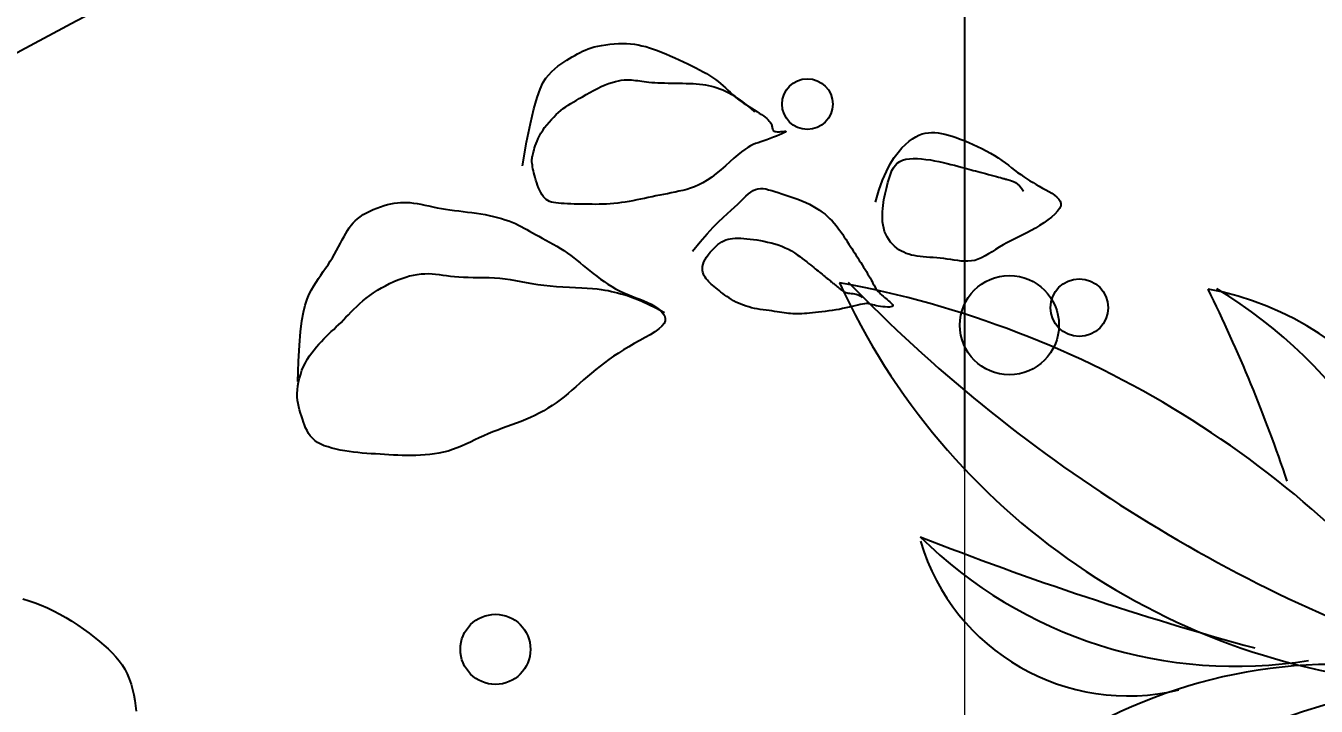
# Model space of a CAD drawing. Header units: inches. Extents: x 452443 to 881249, y 975131 to 1198310.
# Drawn here: x 567759 to 568850, y 1074921 to 1075496 of the extents above; entities that cross this region are included whole.
import ezdxf

# ---------------------------------------------------------------- set-up
doc = ezdxf.new("R2010")
doc.units = ezdxf.units.IN
doc.header["$LTSCALE"] = 3.5
doc.header["$MEASUREMENT"] = 0
doc.linetypes.add('CENTER', pattern=[2, 1.25, -0.25, 0.25, -0.25])
for name, color, linetype in [('3', 3, 'Continuous'), ('Net thay', 140, 'Continuous'), ('Q-CAY', 94, 'Continuous'), ('thuocdo', 3, 'Continuous'), ('Truc', 252, 'Continuous')]:
    doc.layers.add(name, color=color, linetype=linetype)
doc.styles.add('romand', font='romand.shx')
doc.dimstyles.new('TL100', dxfattribs={"dimscale": 100, "dimtxt": 2.5, "dimasz": 2, "dimexe": 2, "dimexo": 1, "dimgap": 1, "dimtad": 1, "dimdec": 0, "dimzin": 0, "dimdsep": 46, "dimtxsty": 'romand', "dimblk": 'ARCHTICK', "dimcen": 2, "dimdle": 2, "dimclrd": 256, "dimclre": 256, "dimclrt": 7, "dimadec": 0, "dimazin": 0, "dimtfac": 0.004, "dimtdec": 0, "dimtmove": 2, "dimatfit": 3, "dimfxl": 1, "dimtolj": 1, "dimtzin": 0, "dimlwd": 20, "dimlwe": 20, "dimarcsym": 1})

# ---------------------------------------------------------------- blocks, each defined once
blk = doc.blocks.new('hoa1')
for centre, radius, start, end in [((320.51, 72.14), 343.56, 127.05261, 193.63974), ((-408.73, 330.12), 522.48, 342.14169, 1.77784), ((901.72, -125.8), 917.82, 149.27742, 171.90411), ((54.55, 156.74), 143.37, 131.9837, 205.4724), ((221, 150.51), 284.67, 157.16004, 204.0107), ((603.97, 215.04), 646.95, 175.92625, 194.9396), ((80.01, 362.06), 382.5, 199.85323, 255.87158), ((-352.7, -104.02), 344, 18.26791, 77.75767), ((-1038.94, -842.89), 1314.95, 39.26185, 54.55364), ((-132.27, 235.54), 270.14, 297.6391, 353.49272), ((268.79, -37.68), 276.51, 118.6711, 171.44478), ((-497.9, 491.81), 695.34, 315.35272, 335.24008), ((66.18, 257.04), 265.42, 252.56429, 340.56581), ((492.45, -617.05), 792.87, 102.82364, 128.45837), ((-91.33, 565.76), 575.32, 279.62893, 313.85168), ((-157.21, -232.98), 259.88, 72.60291, 113.2685), ((-13.14, -355.56), 359.59, 95.35088, 151.9516), ((-408.73, 330.12), 522.48, 278.61102, 320.85), ((-132.44, 275.42), 298.25, 244.70443, 267.56264), ((-251.57, -2337.29), 2343.06, 85.49801, 90.08997), ((-13.14, -355.56), 359.59, 23.55692, 85.59274), ((167.8, -106.8), 112.99, 15.64675, 102.64432), ((259.24, -849.42), 887.25, 107.61578, 131.42555), ((-269.26, -755.2), 795.35, 43.05841, 70.36823), ((-625.41, 223.01), 660.33, 323.97576, 339.48616), ((354.79, -180.78), 394.85, 154.19101, 209.75886), ((417.26, 294.88), 516.65, 216.01013, 258.75138), ((-351.39, -205.13), 401.9, 28.06328, 29.23026), ((109.19, -242.43), 234.21, 44.37449, 98.36113), ((1311.35, -155.54), 1316.25, 173.88522, 189.76002), ((155.63, -50.12), 158.26, 169.01233, 258.57329), ((249.26, 2.93), 245.23, 184.81411, 238.09448), ((-384.37, -1681.09), 1733.42, 67.58498, 73.6645), ((18.83, -146.04), 114.56, 141.04441, 190.88338), ((847.72, 136.96), 800.3, 197.54991, 205.31468), ((-118.67, -59.56), 110.96, 283.02136, 317.16263), ((-351.39, -205.13), 401.9, 334.71961, 5.66737)]:
    blk.add_arc(centre, radius, start, end)
blk = doc.blocks.new('A$C5A3E774E')
at = {"layer": '3', "ltscale": 50, "xscale": 0.01012500000069849, "yscale": 0.01012500000069849, "zscale": 0.01012500000069849}
blk.add_blockref('hoa1', (16.4588, 6.813), dxfattribs=at)
blk = doc.blocks.new('mb-cay30')
for p, q in [((391.8, 523.1), (394.3, 524)), ((394.3, 524), (397.1, 524.8)), ((397.1, 524.8), (400.1, 525.5)), ((400.1, 525.5), (403.3, 526.1)), ((403.3, 526.1), (406.7, 526.7)), ((406.7, 526.7), (410.2, 527.1)), ((410.2, 527.1), (413.8, 527.5)), ((413.8, 527.5), (417.4, 527.7)), ((417.4, 527.7), (420.9, 527.8)), ((420.9, 527.8), (424.4, 527.7)), ((424.4, 527.7), (427.8, 527.5)), ((427.8, 527.5), (431, 527.1)), ((431, 527.1), (434.2, 526.6)), ((434.2, 526.6), (437.3, 525.9)), ((437.3, 525.9), (440.5, 525.1)), ((440.5, 525.1), (443.7, 524.1)), ((443.7, 524.1), (447, 523)), ((371.3, 512.1), (373.8, 513.7)), ((373.8, 513.7), (376.2, 515.1)), ((376.2, 515.1), (378.5, 516.5)), ((378.5, 516.5), (380.7, 517.7)), ((380.7, 517.7), (382.9, 519)), ((382.9, 519), (385, 520.1)), ((385, 520.1), (387.2, 521.2)), ((387.2, 521.2), (389.4, 522.2)), ((389.4, 522.2), (391.8, 523.1)), ((447, 523), (450.4, 521.7)), ((450.4, 521.7), (454, 520.4)), ((454, 520.4), (457.6, 518.9)), ((457.6, 518.9), (461.3, 517.3)), ((461.3, 517.3), (465.1, 515.6)), ((465.1, 515.6), (468.9, 513.9)), ((468.9, 513.9), (472.6, 512.2)), ((358.6, 501.3), (361.1, 504)), ((361.1, 504), (363.6, 506.4)), ((363.6, 506.4), (366.2, 508.5)), ((366.2, 508.5), (368.7, 510.4)), ((368.7, 510.4), (371.3, 512.1)), ((472.6, 512.2), (476.2, 510.5)), ((476.2, 510.5), (479.6, 508.8)), ((479.6, 508.8), (482.9, 507.1)), ((482.9, 507.1), (486.1, 505.5)), ((486.1, 505.5), (489, 503.9)), ((489, 503.9), (491.8, 502.3)), ((491.8, 502.3), (494.5, 500.7)), ((351.2, 489.2), (353.7, 494.5)), ((353.7, 494.5), (356.1, 498.3)), ((356.1, 498.3), (358.6, 501.3)), ((399.8, 489.7), (403, 491.3)), ((403, 491.3), (406.2, 492.7)), ((406.2, 492.7), (409.2, 493.9)), ((409.2, 493.9), (412.1, 494.9)), ((412.1, 494.9), (414.9, 495.7)), ((414.9, 495.7), (417.5, 496.3)), ((417.5, 496.3), (419.9, 496.7)), ((419.9, 496.7), (422.2, 496.9)), ((422.2, 496.9), (424.4, 497)), ((424.4, 497), (426.5, 497)), ((426.5, 497), (428.4, 497)), ((428.4, 497), (430.3, 496.8)), ((430.3, 496.8), (432, 496.6)), ((432, 496.6), (433.8, 496.4)), ((433.8, 496.4), (435.5, 496.1)), ((435.5, 496.1), (437.3, 495.8)), ((437.3, 495.8), (439.1, 495.5)), ((439.1, 495.5), (441.1, 495.3)), ((441.1, 495.3), (443.2, 495)), ((443.2, 495), (445.6, 494.8)), ((445.6, 494.8), (448.1, 494.7)), ((448.1, 494.7), (450.8, 494.5)), ((450.8, 494.5), (453.6, 494.4)), ((453.6, 494.4), (456.5, 494.4)), ((456.5, 494.4), (459.4, 494.3)), ((459.4, 494.3), (462.4, 494.2)), ((462.4, 494.2), (465.5, 494.2)), ((465.5, 494.2), (468.5, 494.1)), ((468.5, 494.1), (471.6, 494.1)), ((471.6, 494.1), (474.6, 494)), ((474.6, 494), (477.6, 493.9)), ((477.6, 493.9), (480.5, 493.8)), ((480.5, 493.8), (483.3, 493.6)), ((483.3, 493.6), (486, 493.4)), ((486, 493.4), (488.7, 493.1)), ((488.7, 493.1), (491.2, 492.7)), ((491.2, 492.7), (493.7, 492.3)), ((493.7, 492.3), (496.1, 491.8)), ((494.5, 500.7), (497, 499.1)), ((496.1, 491.8), (498.5, 491.2)), ((497, 499.1), (499.4, 497.4)), ((498.5, 491.2), (500.8, 490.4)), ((499.4, 497.4), (501.7, 495.7)), ((501.7, 495.7), (503.8, 494)), ((503.8, 494), (505.9, 492.1)), ((505.9, 492.1), (507.9, 490.3)), ((346, 472.6), (348.7, 482.1)), ((348.7, 482.1), (351.2, 489.2)), ((381.7, 479.6), (384.4, 481.2)), ((384.4, 481.2), (387.2, 482.8)), ((387.2, 482.8), (390.2, 484.5)), ((390.2, 484.5), (393.3, 486.2)), ((393.3, 486.2), (396.5, 488)), ((396.5, 488), (399.8, 489.7)), ((500.8, 490.4), (503.2, 489.5)), ((503.2, 489.5), (505.6, 488.5)), ((505.6, 488.5), (508.1, 487.4)), ((507.9, 490.3), (509.9, 488.4)), ((508.1, 487.4), (510.7, 486)), ((509.9, 488.4), (511.9, 486.5)), ((510.7, 486), (513.4, 484.5)), ((511.9, 486.5), (513.9, 484.7)), ((513.4, 484.5), (516.2, 482.7)), ((513.9, 484.7), (516, 482.9)), ((516, 482.9), (518.2, 481.1)), ((516.2, 482.7), (519.2, 480.8)), ((518.2, 481.1), (520.4, 479.4)), ((519.2, 480.8), (522.3, 478.5)), ((343.1, 460.2), (346, 472.6)), ((364.9, 467.6), (366.9, 469.5)), ((366.9, 469.5), (368.9, 471.1)), ((368.9, 471.1), (370.9, 472.7)), ((370.9, 472.7), (372.9, 474.1)), ((372.9, 474.1), (374.9, 475.5)), ((374.9, 475.5), (377.1, 476.9)), ((377.1, 476.9), (379.3, 478.2)), ((379.3, 478.2), (381.7, 479.6)), ((520.4, 479.4), (522.8, 477.7)), ((522.3, 478.5), (525.5, 476)), ((522.8, 477.7), (525.2, 476.1)), ((525.2, 476.1), (527.6, 474.6)), ((525.5, 476), (529, 473.2)), ((527.6, 474.6), (529.9, 473.1)), ((529, 473.2), (532.6, 470.1)), ((529.9, 473.1), (532.2, 471.7)), ((532.2, 471.7), (534.4, 470.4)), ((534.4, 470.4), (536.4, 469)), ((536.4, 469), (538.3, 467.8)), ((339.9, 444.3), (343.1, 460.2)), ((355.1, 456.7), (356.9, 459)), ((356.9, 459), (358.8, 461.3)), ((358.8, 461.3), (360.8, 463.5)), ((360.8, 463.5), (362.8, 465.6)), ((362.8, 465.6), (364.9, 467.6)), ((538.3, 467.8), (540, 466.6)), ((540, 466.6), (541.5, 465.4)), ((541.5, 465.4), (542.8, 464.3)), ((542.8, 464.3), (543.9, 463.2)), ((543.9, 463.2), (544.9, 462.2)), ((544.9, 462.2), (545.7, 461.2)), ((545.7, 461.2), (546.3, 460.3)), ((546.3, 460.3), (546.8, 459.4)), ((546.8, 459.4), (547.1, 458.5)), ((547.1, 458.5), (547.2, 457.8)), ((348.7, 445.3), (349.6, 447.5)), ((349.6, 447.5), (350.7, 449.7)), ((350.7, 449.7), (352, 452)), ((352, 452), (353.5, 454.3)), ((353.5, 454.3), (355.1, 456.7)), ((545.7, 447.4), (542.9, 446.4)), ((548.4, 448.5), (545.7, 447.4)), ((547.2, 457.8), (547.4, 457)), ((547.4, 457), (547.5, 456.4)), ((547.5, 456.4), (547.6, 455.7)), ((547.6, 455.7), (547.7, 455.2)), ((547.7, 455.2), (547.9, 454.7)), ((547.9, 454.7), (548.2, 454.3)), ((548.2, 454.3), (548.7, 453.9)), ((551.1, 449.5), (548.4, 448.5)), ((548.7, 453.9), (549.2, 453.6)), ((549.2, 453.6), (549.9, 453.4)), ((549.9, 453.4), (550.6, 453.3)), ((550.6, 453.3), (551.5, 453.2)), ((553.6, 450.5), (551.1, 449.5)), ((551.5, 453.2), (552.5, 453.1)), ((552.5, 453.1), (553.6, 453.2)), ((553.6, 453.2), (554.8, 453.3)), ((555.7, 451.4), (553.6, 450.5)), ((554.8, 453.3), (556.1, 453.4)), ((557.4, 452.2), (555.7, 451.4)), ((556.1, 453.4), (557.2, 453.5)), ((557.2, 453.5), (558.2, 453.6)), ((558.6, 452.9), (557.4, 452.2)), ((558.2, 453.6), (558.9, 453.6)), ((559.2, 453.3), (558.6, 452.9)), ((558.9, 453.6), (559.3, 453.5)), ((559.3, 453.5), (559.2, 453.3)), ((663.1, 445.1), (666, 447.3)), ((666, 447.3), (668.8, 449)), ((668.8, 449), (671.5, 450.3)), ((671.5, 450.3), (674.2, 451.3)), ((674.2, 451.3), (676.8, 451.9)), ((676.8, 451.9), (679.5, 452.3)), ((679.5, 452.3), (682.2, 452.5)), ((682.2, 452.5), (684.9, 452.4)), ((684.9, 452.4), (687.7, 452.2)), ((687.7, 452.2), (690.5, 451.7)), ((690.5, 451.7), (693.4, 451.1)), ((693.4, 451.1), (696.5, 450.3)), ((696.5, 450.3), (699.6, 449.4)), ((699.6, 449.4), (702.9, 448.3)), ((702.9, 448.3), (706.3, 447)), ((336.5, 424.4), (339.9, 444.3)), ((345.4, 434.9), (345.8, 436.3)), ((345.8, 436.3), (346.2, 437.8)), ((346.2, 437.8), (346.6, 439.5)), ((346.6, 439.5), (347.2, 441.3)), ((347.2, 441.3), (347.9, 443.2)), ((347.9, 443.2), (348.7, 445.3)), ((524.3, 438.3), (521.5, 436.2)), ((526.8, 439.9), (524.3, 438.3)), ((529.1, 441.2), (526.8, 439.9)), ((531.3, 442.3), (529.1, 441.2)), ((533.4, 443.2), (531.3, 442.3)), ((535.6, 443.9), (533.4, 443.2)), ((537.9, 444.7), (535.6, 443.9)), ((540.3, 445.5), (537.9, 444.7)), ((542.9, 446.4), (540.3, 445.5)), ((653.8, 435.7), (657, 439.5)), ((657, 439.5), (660.1, 442.5)), ((660.1, 442.5), (663.1, 445.1)), ((706.3, 447), (709.8, 445.7)), ((709.8, 445.7), (713.5, 444.2)), ((713.5, 444.2), (717.2, 442.5)), ((717.2, 442.5), (720.9, 440.8)), ((720.9, 440.8), (724.7, 439)), ((724.7, 439), (728.3, 437.1)), ((728.3, 437.1), (731.9, 435.2)), ((344.4, 429.6), (344.5, 430.6)), ((344.4, 428.5), (344.4, 429.6)), ((344.4, 427.4), (344.4, 428.5)), ((344.5, 426.2), (344.4, 427.4)), ((344.5, 430.6), (344.6, 431.6)), ((344.7, 424.9), (344.5, 426.2)), ((344.6, 431.6), (344.8, 432.6)), ((344.8, 432.6), (345.1, 433.7)), ((345.1, 433.7), (345.4, 434.9)), ((511.6, 427.7), (507.9, 424.4)), ((515.1, 430.8), (511.6, 427.7)), ((518.4, 433.7), (515.1, 430.8)), ((521.5, 436.2), (518.4, 433.7)), ((644, 419.7), (647.2, 426)), ((647.2, 426), (650.5, 431.3)), ((650.5, 431.3), (653.8, 435.7)), ((651.3, 424.7), (653.1, 426.5)), ((653.1, 426.5), (655.2, 428)), ((655.2, 428), (657.6, 429.1)), ((657.6, 429.1), (660.4, 429.9)), ((660.4, 429.9), (663.4, 430.4)), ((663.4, 430.4), (666.7, 430.5)), ((666.7, 430.5), (670.2, 430.5)), ((670.2, 430.5), (673.7, 430.2)), ((673.7, 430.2), (677.4, 429.8)), ((677.4, 429.8), (681.1, 429.3)), ((681.1, 429.3), (684.7, 428.6)), ((684.7, 428.6), (688.3, 427.9)), ((688.3, 427.9), (691.8, 427.1)), ((691.8, 427.1), (695.2, 426.4)), ((695.2, 426.4), (698.5, 425.6)), ((698.5, 425.6), (701.6, 424.8)), ((731.9, 435.2), (735.2, 433.2)), ((735.2, 433.2), (738.4, 431.1)), ((738.4, 431.1), (741.4, 429)), ((741.4, 429), (744.3, 426.9)), ((744.3, 426.9), (747.1, 424.9)), ((344.9, 423.4), (344.7, 424.9)), ((345.2, 421.8), (344.9, 423.4)), ((345.6, 420.2), (345.2, 421.8)), ((346, 418.4), (345.6, 420.2)), ((346.5, 416.5), (346, 418.4)), ((347.1, 414.4), (346.5, 416.5)), ((347.7, 412.3), (347.1, 414.4)), ((496.4, 414.9), (492.6, 412.3)), ((500.2, 417.9), (496.4, 414.9)), ((504.1, 421.1), (500.2, 417.9)), ((507.9, 424.4), (504.1, 421.1)), ((640.8, 412.3), (644, 419.7)), ((646, 412.7), (646.8, 415.3)), ((646.8, 415.3), (647.6, 417.9)), ((647.6, 417.9), (648.6, 420.3)), ((648.6, 420.3), (649.9, 422.6)), ((649.9, 422.6), (651.3, 424.7)), ((701.6, 424.8), (704.4, 424)), ((704.4, 424), (707.1, 423.3)), ((707.1, 423.3), (709.4, 422.7)), ((709.4, 422.7), (711.6, 422.1)), ((711.6, 422.1), (713.6, 421.6)), ((713.6, 421.6), (715.5, 421)), ((715.5, 421), (717.4, 420.5)), ((717.4, 420.5), (719.3, 420)), ((719.3, 420), (721.2, 419.5)), ((721.2, 419.5), (723.3, 419)), ((723.3, 419), (725.5, 418.4)), ((725.5, 418.4), (727.8, 417.8)), ((727.8, 417.8), (730.2, 417.1)), ((730.2, 417.1), (732.6, 416.5)), ((732.6, 416.5), (734.8, 415.9)), ((734.8, 415.9), (736.9, 415.3)), ((736.9, 415.3), (738.8, 414.8)), ((738.8, 414.8), (740.4, 414.4)), ((747.1, 424.9), (749.7, 422.8)), ((749.7, 422.8), (752.3, 420.8)), ((752.3, 420.8), (754.9, 418.8)), ((754.9, 418.8), (757.5, 417)), ((757.5, 417), (760, 415.2)), ((760, 415.2), (762.7, 413.5)), ((348.4, 410.1), (347.7, 412.3)), ((349.1, 407.9), (348.4, 410.1)), ((350, 405.7), (349.1, 407.9)), ((350.9, 403.6), (350, 405.7)), ((351.8, 401.7), (350.9, 403.6)), ((471.9, 403.6), (468.6, 402.9)), ((475.2, 404.4), (471.9, 403.6)), ((478.5, 405.4), (475.2, 404.4)), ((481.9, 406.7), (478.5, 405.4)), ((485.4, 408.2), (481.9, 406.7)), ((488.9, 410), (485.4, 408.2)), ((492.6, 412.3), (488.9, 410)), ((531.4, 403.5), (533.4, 404.5)), ((533.4, 404.5), (535.4, 405)), ((535.4, 405), (537.5, 405.2)), ((537.5, 405.2), (539.7, 405.1)), ((539.7, 405.1), (542, 404.8)), ((542, 404.8), (544.4, 404.2)), ((544.4, 404.2), (547, 403.5)), ((634.7, 393.6), (637.7, 403.6)), ((637.7, 403.6), (640.8, 412.3)), ((643.4, 403), (644, 405.3)), ((644, 405.3), (644.6, 407.7)), ((644.6, 407.7), (645.3, 410.2)), ((645.3, 410.2), (646, 412.7)), ((740.4, 414.4), (741.7, 414)), ((741.7, 414), (742.7, 413.8)), ((742.7, 413.8), (743.5, 413.6)), ((743.5, 413.6), (744.1, 413.4)), ((744.1, 413.4), (744.7, 413.2)), ((744.7, 413.2), (745.4, 413)), ((745.4, 413), (746.1, 412.8)), ((746.1, 412.8), (747.1, 412.6)), ((747.1, 412.6), (748.3, 412.3)), ((748.3, 412.3), (749.7, 411.8)), ((749.7, 411.8), (751.3, 411.1)), ((751.3, 411.1), (753, 410.2)), ((753, 410.2), (754.7, 409)), ((754.7, 409), (756.5, 407.5)), ((756.5, 407.5), (758.2, 405.5)), ((758.2, 405.5), (759.9, 403)), ((762.7, 413.5), (765.3, 411.8)), ((765.3, 411.8), (767.9, 410.2)), ((767.9, 410.2), (770.6, 408.7)), ((770.6, 408.7), (773.2, 407.1)), ((773.2, 407.1), (775.9, 405.6)), ((775.9, 405.6), (778.6, 404.2)), ((778.6, 404.2), (781.2, 402.7)), ((225.2, 392.3), (228, 392.8)), ((228, 392.8), (230.6, 393.2)), ((230.6, 393.2), (233.3, 393.4)), ((233.3, 393.4), (235.9, 393.5)), ((235.9, 393.5), (238.6, 393.5)), ((238.6, 393.5), (241.3, 393.3)), ((241.3, 393.3), (244.2, 392.9)), ((244.2, 392.9), (247.3, 392.4)), ((352.9, 399.9), (351.8, 401.7)), ((354, 398.3), (352.9, 399.9)), ((355.2, 397), (354, 398.3)), ((356.4, 395.9), (355.2, 397)), ((357.8, 395), (356.4, 395.9)), ((359.3, 394.3), (357.8, 395)), ((360.9, 393.8), (359.3, 394.3)), ((362.7, 393.3), (360.9, 393.8)), ((364.7, 393), (362.7, 393.3)), ((366.8, 392.8), (364.7, 393)), ((369.1, 392.6), (366.8, 392.8)), ((416.9, 392.8), (413.7, 392.5)), ((420.1, 393.3), (416.9, 392.8)), ((423.3, 393.8), (420.1, 393.3)), ((426.5, 394.3), (423.3, 393.8)), ((429.7, 394.9), (426.5, 394.3)), ((432.9, 395.5), (429.7, 394.9)), ((436.2, 396.2), (432.9, 395.5)), ((439.4, 396.9), (436.2, 396.2)), ((442.7, 397.5), (439.4, 396.9)), ((445.9, 398.2), (442.7, 397.5)), ((449.1, 398.9), (445.9, 398.2)), ((452.4, 399.5), (449.1, 398.9)), ((455.6, 400.2), (452.4, 399.5)), ((458.9, 400.8), (455.6, 400.2)), ((462.1, 401.5), (458.9, 400.8)), ((465.4, 402.2), (462.1, 401.5)), ((468.6, 402.9), (465.4, 402.2)), ((518.3, 392), (520.8, 394.4)), ((520.8, 394.4), (523.1, 396.7)), ((523.1, 396.7), (525.2, 398.8)), ((525.2, 398.8), (527.3, 400.6)), ((527.3, 400.6), (529.4, 402.2)), ((529.4, 402.2), (531.4, 403.5)), ((547, 403.5), (549.7, 402.6)), ((549.7, 402.6), (552.6, 401.7)), ((552.6, 401.7), (555.7, 400.6)), ((555.7, 400.6), (559, 399.6)), ((559, 399.6), (562.3, 398.5)), ((562.3, 398.5), (565.7, 397.3)), ((565.7, 397.3), (569.2, 396.1)), ((569.2, 396.1), (572.5, 394.8)), ((572.5, 394.8), (575.8, 393.4)), ((575.8, 393.4), (579, 391.9)), ((641.1, 390.9), (641.5, 393.4)), ((641.5, 393.4), (641.9, 395.9)), ((641.9, 395.9), (642.4, 398.3)), ((642.4, 398.3), (642.9, 400.6)), ((642.9, 400.6), (643.4, 403)), ((781.2, 402.7), (783.8, 401.2)), ((783.8, 401.2), (786.1, 399.6)), ((786.1, 399.6), (788.1, 398)), ((788.1, 398), (789.8, 396.3)), ((789.8, 396.3), (790.9, 394.5)), ((790.9, 394.5), (791.4, 392.6)), ((199.3, 381.4), (201.7, 383.1)), ((201.7, 383.1), (204.5, 384.6)), ((204.5, 384.6), (207.3, 386.1)), ((207.3, 386.1), (210.3, 387.4)), ((210.3, 387.4), (213.4, 388.7)), ((213.4, 388.7), (216.4, 389.8)), ((216.4, 389.8), (219.5, 390.8)), ((219.5, 390.8), (222.4, 391.6)), ((222.4, 391.6), (225.2, 392.3)), ((247.3, 392.4), (250.4, 391.9)), ((250.4, 391.9), (253.7, 391.2)), ((253.7, 391.2), (257.1, 390.5)), ((257.1, 390.5), (260.6, 389.7)), ((260.6, 389.7), (264.2, 389)), ((264.2, 389), (267.8, 388.3)), ((267.8, 388.3), (271.4, 387.7)), ((271.4, 387.7), (275.1, 387.1)), ((275.1, 387.1), (278.8, 386.6)), ((278.8, 386.6), (282.5, 386.2)), ((282.5, 386.2), (286.2, 385.7)), ((286.2, 385.7), (290, 385.3)), ((290, 385.3), (293.7, 384.9)), ((293.7, 384.9), (297.4, 384.4)), ((297.4, 384.4), (301.1, 383.8)), ((301.1, 383.8), (304.7, 383.2)), ((304.7, 383.2), (308.3, 382.5)), ((308.3, 382.5), (311.9, 381.6)), ((371.7, 392.4), (369.1, 392.6)), ((374.3, 392.3), (371.7, 392.4)), ((377.1, 392.2), (374.3, 392.3)), ((380, 392.1), (377.1, 392.2)), ((383, 392.1), (380, 392.1)), ((386, 392), (383, 392.1)), ((389.1, 391.9), (386, 392)), ((392.1, 391.9), (389.1, 391.9)), ((395.2, 391.9), (392.1, 391.9)), ((398.2, 391.8), (395.2, 391.9)), ((401.3, 391.9), (398.2, 391.8)), ((404.4, 391.9), (401.3, 391.9)), ((407.5, 392), (404.4, 391.9)), ((410.6, 392.2), (407.5, 392)), ((413.7, 392.5), (410.6, 392.2)), ((506.1, 380.8), (509.6, 384.1)), ((509.6, 384.1), (512.8, 386.9)), ((512.8, 386.9), (515.7, 389.5)), ((515.7, 389.5), (518.3, 392)), ((579, 391.9), (581.9, 390.4)), ((581.9, 390.4), (584.7, 388.7)), ((584.7, 388.7), (587.3, 387)), ((587.3, 387), (589.8, 385.3)), ((589.8, 385.3), (592.1, 383.5)), ((592.1, 383.5), (594.2, 381.6)), ((640.6, 382.7), (640.7, 385.5)), ((640.6, 379.9), (640.6, 382.7)), ((640.7, 385.5), (640.9, 388.2)), ((640.9, 388.2), (641.1, 390.9)), ((786.4, 383.5), (783.6, 381.1)), ((788.6, 386), (786.4, 383.5)), ((790.3, 388.3), (788.6, 386)), ((791.3, 390.5), (790.3, 388.3)), ((791.4, 392.6), (791.3, 390.5)), ((188.5, 369.7), (190, 371.9)), ((190, 371.9), (191.5, 374.1)), ((191.5, 374.1), (193.2, 376.1)), ((193.2, 376.1), (195, 377.9)), ((195, 377.9), (197, 379.7)), ((197, 379.7), (199.3, 381.4)), ((311.9, 381.6), (315.3, 380.8)), ((315.3, 380.8), (318.6, 379.8)), ((318.6, 379.8), (321.8, 378.8)), ((321.8, 378.8), (324.9, 377.8)), ((324.9, 377.8), (327.7, 376.7)), ((327.7, 376.7), (330.4, 375.5)), ((330.4, 375.5), (332.9, 374.3)), ((332.9, 374.3), (335.3, 373.1)), ((335.3, 373.1), (337.7, 371.8)), ((337.7, 371.8), (340, 370.5)), ((492.4, 366.9), (497.5, 372.4)), ((497.5, 372.4), (502.1, 377)), ((502.1, 377), (506.1, 380.8)), ((594.2, 381.6), (596.2, 379.7)), ((596.2, 379.7), (598.1, 377.8)), ((598.1, 377.8), (599.8, 375.9)), ((599.8, 375.9), (601.4, 374)), ((601.4, 374), (602.9, 372.1)), ((602.9, 372.1), (604.4, 370.1)), ((640.8, 377.1), (640.6, 379.9)), ((641.2, 374.3), (640.8, 377.1)), ((641.7, 371.6), (641.2, 374.3)), ((642.4, 369), (641.7, 371.6)), ((769.9, 371.7), (766.3, 369.7)), ((773.5, 373.9), (769.9, 371.7)), ((777.1, 376.2), (773.5, 373.9)), ((780.5, 378.6), (777.1, 376.2)), ((783.6, 381.1), (780.5, 378.6)), ((182.5, 359), (184.1, 361.9)), ((184.1, 361.9), (185.6, 364.7)), ((185.6, 364.7), (187, 367.2)), ((187, 367.2), (188.5, 369.7)), ((340, 370.5), (342.4, 369.1)), ((342.4, 369.1), (344.9, 367.7)), ((344.9, 367.7), (347.4, 366.3)), ((347.4, 366.3), (350.2, 364.8)), ((350.2, 364.8), (353.1, 363.2)), ((353.1, 363.2), (356.1, 361.6)), ((356.1, 361.6), (359.2, 359.9)), ((359.2, 359.9), (362.3, 358.2)), ((480.1, 352.2), (486.6, 360.2)), ((486.6, 360.2), (492.4, 366.9)), ((503.3, 359.1), (504.9, 360.2)), ((504.9, 360.2), (506.6, 361)), ((506.6, 361), (508.3, 361.7)), ((508.3, 361.7), (510.1, 362.3)), ((510.1, 362.3), (512, 362.7)), ((512, 362.7), (514, 363)), ((514, 363), (516.2, 363.2)), ((516.2, 363.2), (518.4, 363.2)), ((518.4, 363.2), (520.9, 363.2)), ((520.9, 363.2), (523.4, 363.1)), ((523.4, 363.1), (526, 362.8)), ((526, 362.8), (528.8, 362.5)), ((528.8, 362.5), (531.6, 362.2)), ((531.6, 362.2), (534.5, 361.7)), ((534.5, 361.7), (537.5, 361.2)), ((537.5, 361.2), (540.5, 360.7)), ((540.5, 360.7), (543.6, 360)), ((543.6, 360), (546.6, 359.3)), ((604.4, 370.1), (605.7, 368.2)), ((605.7, 368.2), (607, 366.2)), ((607, 366.2), (608.3, 364.2)), ((608.3, 364.2), (609.6, 362.3)), ((609.6, 362.3), (610.9, 360.3)), ((610.9, 360.3), (612.1, 358.3)), ((643.4, 366.6), (642.4, 369)), ((644.6, 364.3), (643.4, 366.6)), ((645.9, 362.1), (644.6, 364.3)), ((647.4, 360), (645.9, 362.1)), ((649.1, 358.2), (647.4, 360)), ((749, 361), (745.8, 359.3)), ((752.4, 362.7), (749, 361)), ((755.8, 364.4), (752.4, 362.7)), ((759.2, 366.1), (755.8, 364.4)), ((762.7, 367.8), (759.2, 366.1)), ((766.3, 369.7), (762.7, 367.8)), ((175.7, 346.7), (177.5, 349.8)), ((177.5, 349.8), (179.2, 352.9)), ((179.2, 352.9), (180.9, 356)), ((180.9, 356), (182.5, 359)), ((362.3, 358.2), (365.4, 356.4)), ((365.4, 356.4), (368.4, 354.6)), ((368.4, 354.6), (371.4, 352.7)), ((371.4, 352.7), (374.3, 350.7)), ((374.3, 350.7), (377.1, 348.7)), ((492, 347.3), (493.4, 349.3)), ((493.4, 349.3), (494.9, 351.3)), ((494.9, 351.3), (496.6, 353.2)), ((496.6, 353.2), (498.3, 354.9)), ((498.3, 354.9), (500, 356.5)), ((500, 356.5), (501.6, 357.9)), ((501.6, 357.9), (503.3, 359.1)), ((546.6, 359.3), (549.7, 358.5)), ((549.7, 358.5), (552.6, 357.5)), ((552.6, 357.5), (555.6, 356.4)), ((555.6, 356.4), (558.4, 355.2)), ((558.4, 355.2), (561.1, 353.9)), ((561.1, 353.9), (563.7, 352.4)), ((563.7, 352.4), (566.2, 350.9)), ((566.2, 350.9), (568.5, 349.3)), ((568.5, 349.3), (570.7, 347.7)), ((612.1, 358.3), (613.4, 356.4)), ((613.4, 356.4), (614.7, 354.4)), ((614.7, 354.4), (615.9, 352.4)), ((615.9, 352.4), (617.2, 350.5)), ((617.2, 350.5), (618.5, 348.5)), ((650.9, 356.4), (649.1, 358.2)), ((652.7, 354.9), (650.9, 356.4)), ((654.6, 353.5), (652.7, 354.9)), ((656.6, 352.3), (654.6, 353.5)), ((658.6, 351.3), (656.6, 352.3)), ((660.7, 350.4), (658.6, 351.3)), ((662.9, 349.6), (660.7, 350.4)), ((665.2, 349), (662.9, 349.6)), ((730.3, 350), (727.4, 348.3)), ((733.3, 351.8), (730.3, 350)), ((736.3, 353.7), (733.3, 351.8)), ((739.4, 355.7), (736.3, 353.7)), ((742.6, 357.6), (739.4, 355.7)), ((745.8, 359.3), (742.6, 357.6)), ((170, 337.8), (172, 340.7)), ((172, 340.7), (173.9, 343.7)), ((173.9, 343.7), (175.7, 346.7)), ((377.1, 348.7), (379.8, 346.6)), ((379.8, 346.6), (382.5, 344.5)), ((382.5, 344.5), (385.2, 342.3)), ((385.2, 342.3), (387.8, 340.1)), ((387.8, 340.1), (390.6, 337.8)), ((488.4, 337.7), (488.6, 339.4)), ((488.6, 339.4), (489, 341.3)), ((489, 341.3), (489.7, 343.2)), ((489.7, 343.2), (490.7, 345.2)), ((490.7, 345.2), (492, 347.3)), ((570.7, 347.7), (572.8, 346.1)), ((572.8, 346.1), (574.8, 344.6)), ((574.8, 344.6), (576.6, 343.2)), ((576.6, 343.2), (578.2, 341.8)), ((578.2, 341.8), (579.8, 340.6)), ((579.8, 340.6), (581.2, 339.5)), ((581.2, 339.5), (582.5, 338.4)), ((582.5, 338.4), (583.8, 337.4)), ((618.5, 348.5), (619.7, 346.5)), ((619.7, 346.5), (621, 344.5)), ((621, 344.5), (622.3, 342.6)), ((622.3, 342.6), (623.5, 340.6)), ((623.5, 340.6), (624.7, 338.7)), ((624.7, 338.7), (625.9, 336.8)), ((667.5, 348.5), (665.2, 349)), ((669.9, 348), (667.5, 348.5)), ((672.5, 347.7), (669.9, 348)), ((675.1, 347.4), (672.5, 347.7)), ((677.9, 347.2), (675.1, 347.4)), ((680.7, 347), (677.9, 347.2)), ((683.6, 346.8), (680.7, 347)), ((686.5, 346.6), (683.6, 346.8)), ((689.5, 346.3), (686.5, 346.6)), ((692.5, 346), (689.5, 346.3)), ((695.4, 345.6), (692.5, 346)), ((698.4, 345.2), (695.4, 345.6)), ((701.3, 344.7), (698.4, 345.2)), ((704.2, 344.3), (701.3, 344.7)), ((707.1, 343.9), (704.2, 344.3)), ((710, 343.7), (707.1, 343.9)), ((712.9, 343.7), (710, 343.7)), ((715.8, 344), (712.9, 343.7)), ((718.6, 344.5), (715.8, 344)), ((721.5, 345.5), (718.6, 344.5)), ((724.4, 346.7), (721.5, 345.5)), ((727.4, 348.3), (724.4, 346.7)), ((161.9, 326.2), (163.9, 329.2)), ((163.9, 329.2), (166, 332.1)), ((166, 332.1), (168, 335)), ((168, 335), (170, 337.8)), ((227.5, 326.5), (230.9, 328)), ((230.9, 328), (234.3, 329.3)), ((234.3, 329.3), (237.7, 330.4)), ((237.7, 330.4), (241, 331.3)), ((241, 331.3), (244.3, 332.1)), ((244.3, 332.1), (247.5, 332.6)), ((247.5, 332.6), (250.7, 333)), ((250.7, 333), (253.8, 333.2)), ((253.8, 333.2), (256.9, 333.3)), ((256.9, 333.3), (259.9, 333.2)), ((259.9, 333.2), (262.9, 332.9)), ((262.9, 332.9), (266, 332.5)), ((266, 332.5), (269, 332.1)), ((269, 332.1), (272.2, 331.6)), ((272.2, 331.6), (275.5, 331.2)), ((275.5, 331.2), (279, 330.8)), ((279, 330.8), (282.7, 330.5)), ((282.7, 330.5), (286.5, 330.3)), ((286.5, 330.3), (290.6, 330.2)), ((290.6, 330.2), (294.8, 330.1)), ((294.8, 330.1), (299.2, 330.1)), ((299.2, 330.1), (303.6, 330.1)), ((303.6, 330.1), (308.1, 330)), ((308.1, 330), (312.6, 329.8)), ((312.6, 329.8), (317.1, 329.4)), ((317.1, 329.4), (321.6, 328.9)), ((321.6, 328.9), (326, 328.2)), ((326, 328.2), (330.5, 327.5)), ((330.5, 327.5), (335, 326.7)), ((390.6, 337.8), (393.4, 335.6)), ((393.4, 335.6), (396.2, 333.3)), ((396.2, 333.3), (399.2, 331)), ((399.2, 331), (402.2, 328.7)), ((402.2, 328.7), (405.4, 326.5)), ((488.5, 336), (488.4, 337.7)), ((488.9, 334.4), (488.5, 336)), ((489.4, 332.9), (488.9, 334.4)), ((490, 331.5), (489.4, 332.9)), ((490.8, 330.2), (490, 331.5)), ((491.7, 328.9), (490.8, 330.2)), ((492.7, 327.8), (491.7, 328.9)), ((493.7, 326.6), (492.7, 327.8)), ((583.8, 337.4), (585, 336.4)), ((585, 336.4), (586.2, 335.5)), ((586.2, 335.5), (587.3, 334.5)), ((587.3, 334.5), (588.5, 333.6)), ((588.5, 333.6), (589.6, 332.7)), ((589.6, 332.7), (590.8, 331.8)), ((590.8, 331.8), (591.9, 330.9)), ((591.9, 330.9), (592.9, 330)), ((592.9, 330), (593.9, 329.2)), ((593.9, 329.2), (594.9, 328.5)), ((594.9, 328.5), (595.8, 327.7)), ((595.8, 327.7), (596.6, 327.1)), ((625.9, 336.8), (627, 335)), ((627, 335), (628.1, 333.2)), ((628.1, 333.2), (629.1, 331.4)), ((629.1, 331.4), (630.1, 329.7)), ((630.1, 329.7), (631, 328)), ((631, 328), (631.8, 326.5)), ((156.1, 315.8), (158, 319.5)), ((158, 319.5), (159.9, 323)), ((159.9, 323), (161.9, 326.2)), ((207.3, 314.9), (210.5, 317.1)), ((210.5, 317.1), (213.7, 319.2)), ((213.7, 319.2), (217.1, 321.2)), ((217.1, 321.2), (220.5, 323.1)), ((220.5, 323.1), (224, 324.9)), ((224, 324.9), (227.5, 326.5)), ((335, 326.7), (339.6, 325.8)), ((339.6, 325.8), (344.4, 325)), ((344.4, 325), (349.3, 324.2)), ((349.3, 324.2), (354.4, 323.5)), ((354.4, 323.5), (359.7, 323)), ((359.7, 323), (365.1, 322.5)), ((365.1, 322.5), (370.6, 322.1)), ((370.6, 322.1), (376, 321.8)), ((376, 321.8), (381.3, 321.5)), ((381.3, 321.5), (386.4, 321.3)), ((386.4, 321.3), (391.1, 321)), ((391.1, 321), (395.5, 320.7)), ((395.5, 320.7), (399.4, 320.3)), ((399.4, 320.3), (402.9, 319.9)), ((402.9, 319.9), (406, 319.4)), ((405.4, 326.5), (408.5, 324.3)), ((406, 319.4), (408.9, 318.9)), ((408.5, 324.3), (411.8, 322.3)), ((408.9, 318.9), (411.6, 318.3)), ((411.6, 318.3), (414.2, 317.7)), ((411.8, 322.3), (415.1, 320.4)), ((414.2, 317.7), (416.7, 317)), ((415.1, 320.4), (418.5, 318.6)), ((416.7, 317), (419.4, 316.3)), ((418.5, 318.6), (421.9, 317)), ((419.4, 316.3), (422.1, 315.6)), ((421.9, 317), (425.3, 315.6)), ((494.8, 325.5), (493.7, 326.6)), ((495.9, 324.5), (494.8, 325.5)), ((497.1, 323.4), (495.9, 324.5)), ((498.4, 322.4), (497.1, 323.4)), ((499.7, 321.3), (498.4, 322.4)), ((501.1, 320.1), (499.7, 321.3)), ((502.6, 318.9), (501.1, 320.1)), ((504.1, 317.7), (502.6, 318.9)), ((505.8, 316.5), (504.1, 317.7)), ((507.5, 315.2), (505.8, 316.5)), ((596.6, 327.1), (597.4, 326.4)), ((597.4, 326.4), (598.1, 325.9)), ((598.1, 325.9), (598.8, 325.3)), ((598.8, 325.3), (599.4, 324.8)), ((599.4, 324.8), (600, 324.3)), ((600, 324.3), (600.6, 323.9)), ((600.6, 323.9), (601.2, 323.4)), ((601.2, 323.4), (601.8, 322.9)), ((601.8, 322.9), (602.3, 322.5)), ((602.3, 322.5), (602.9, 322)), ((602.9, 322), (603.5, 321.6)), ((603.5, 321.6), (604.1, 321.1)), ((604.1, 321.1), (604.7, 320.6)), ((604.7, 320.6), (605.2, 320.2)), ((605.2, 320.2), (605.8, 319.7)), ((605.8, 319.7), (606.4, 319.2)), ((606.4, 319.2), (607, 318.8)), ((607, 318.8), (607.6, 318.4)), ((607.6, 318.4), (608.3, 318)), ((608.3, 318), (609, 317.6)), ((609, 317.6), (609.8, 317.3)), ((609.8, 317.3), (610.7, 317)), ((610.7, 317), (611.7, 316.8)), ((611.7, 316.8), (612.9, 316.7)), ((612.9, 316.7), (614.1, 316.6)), ((614.1, 316.6), (615.5, 316.5)), ((615.5, 316.5), (616.9, 316.3)), ((631.8, 326.5), (632.6, 324.9)), ((632.6, 324.9), (633.5, 323.5)), ((633.5, 323.5), (634.3, 322.1)), ((634.3, 322.1), (635.1, 320.8)), ((635.1, 320.8), (636, 319.5)), ((636, 319.5), (637, 318.3)), ((637, 318.3), (638, 317.2)), ((638, 317.2), (639, 316.1)), ((151.2, 300.8), (152.7, 306.7)), ((152.7, 306.7), (154.4, 311.6)), ((154.4, 311.6), (156.1, 315.8)), ((193.9, 303.2), (196.3, 305.6)), ((196.3, 305.6), (198.8, 307.9)), ((198.8, 307.9), (201.5, 310.3)), ((201.5, 310.3), (204.3, 312.6)), ((204.3, 312.6), (207.3, 314.9)), ((422.1, 315.6), (425.2, 314.7)), ((425.2, 314.7), (428.6, 313.5)), ((425.3, 315.6), (428.7, 314.2)), ((428.6, 313.5), (432.6, 312)), ((428.7, 314.2), (432.1, 312.9)), ((432.1, 312.9), (435.5, 311.6)), ((432.6, 312), (437.2, 310)), ((435.5, 311.6), (438.8, 310.3)), ((437.2, 310), (442.7, 307.5)), ((438.8, 310.3), (442, 308.9)), ((442, 308.9), (445.1, 307.4)), ((442.7, 307.5), (449, 304.3)), ((445.1, 307.4), (448, 305.7)), ((448, 305.7), (450.7, 303.9)), ((509.2, 314), (507.5, 315.2)), ((511, 312.7), (509.2, 314)), ((512.9, 311.5), (511, 312.7)), ((514.8, 310.4), (512.9, 311.5)), ((516.8, 309.3), (514.8, 310.4)), ((518.9, 308.3), (516.8, 309.3)), ((521, 307.4), (518.9, 308.3)), ((523.1, 306.6), (521, 307.4)), ((525.4, 305.8), (523.1, 306.6)), ((527.6, 305.1), (525.4, 305.8)), ((614.9, 305.5), (612.4, 304.9)), ((617.4, 306.1), (614.9, 305.5)), ((616.9, 316.3), (618.4, 315.9)), ((619.7, 306.7), (617.4, 306.1)), ((618.4, 315.9), (620, 315.3)), ((621.8, 307.2), (619.7, 306.7)), ((620, 315.3), (621.7, 314.4)), ((621.7, 314.4), (623.4, 313.2)), ((623.7, 307.6), (621.8, 307.2)), ((625.4, 307.8), (623.7, 307.6)), ((626.8, 307.9), (625.4, 307.8)), ((628.1, 307.9), (626.8, 307.9)), ((629.2, 307.7), (628.1, 307.9)), ((630.3, 307.5), (629.2, 307.7)), ((631.4, 307.2), (630.3, 307.5)), ((632.6, 306.8), (631.4, 307.2)), ((633.9, 306.5), (632.6, 306.8)), ((635.4, 306.1), (633.9, 306.5)), ((637.1, 305.8), (635.4, 306.1)), ((639, 305.5), (637.1, 305.8)), ((639, 316.1), (640.1, 315.1)), ((641, 305.2), (639, 305.5)), ((640.1, 315.1), (641.2, 314.1)), ((641.2, 314.1), (642.4, 313.2)), ((642.4, 313.2), (643.5, 312.3)), ((643.5, 312.3), (644.7, 311.3)), ((644.7, 311.3), (645.8, 310.4)), ((645.8, 310.4), (646.9, 309.5)), ((646.9, 309.5), (647.8, 308.6)), ((647.8, 308.6), (648.6, 307.8)), ((648.8, 305.5), (647.8, 305.2)), ((648.6, 307.8), (649.2, 307.1)), ((649.3, 305.9), (648.8, 305.5)), ((649.2, 307.1), (649.4, 306.4)), ((649.4, 306.4), (649.3, 305.9)), ((149.9, 293.4), (151.2, 300.8)), ((185.1, 294.2), (187.2, 296.4)), ((187.2, 296.4), (189.4, 298.6)), ((189.4, 298.6), (191.6, 300.9)), ((191.6, 300.9), (193.9, 303.2)), ((449, 304.3), (456.4, 300.3)), ((450.7, 303.9), (453.1, 302)), ((453.1, 302), (455, 300)), ((455, 300), (456.3, 297.9)), ((456.3, 297.9), (457, 295.7)), ((457, 295.7), (457, 293.5)), ((530, 304.5), (527.6, 305.1)), ((532.4, 303.9), (530, 304.5)), ((534.8, 303.4), (532.4, 303.9)), ((537.3, 303), (534.8, 303.4)), ((539.8, 302.6), (537.3, 303)), ((542.3, 302.3), (539.8, 302.6)), ((544.8, 302), (542.3, 302.3)), ((547.1, 301.7), (544.8, 302)), ((549.5, 301.4), (547.1, 301.7)), ((551.7, 301.1), (549.5, 301.4)), ((553.7, 300.8), (551.7, 301.1)), ((555.7, 300.5), (553.7, 300.8)), ((557.6, 300.2), (555.7, 300.5)), ((559.4, 299.9), (557.6, 300.2)), ((561.2, 299.7), (559.4, 299.9)), ((563, 299.5), (561.2, 299.7)), ((564.8, 299.3), (563, 299.5)), ((566.6, 299.2), (564.8, 299.3)), ((568.5, 299.2), (566.6, 299.2)), ((570.4, 299.3), (568.5, 299.2)), ((572.5, 299.3), (570.4, 299.3)), ((574.6, 299.5), (572.5, 299.3)), ((576.8, 299.7), (574.6, 299.5)), ((579.1, 299.9), (576.8, 299.7)), ((581.5, 300.2), (579.1, 299.9)), ((584, 300.4), (581.5, 300.2)), ((586.7, 300.7), (584, 300.4)), ((589.5, 301.1), (586.7, 300.7)), ((592.3, 301.4), (589.5, 301.1)), ((595.2, 301.8), (592.3, 301.4)), ((598.1, 302.2), (595.2, 301.8)), ((601.1, 302.6), (598.1, 302.2)), ((604, 303.1), (601.1, 302.6)), ((606.9, 303.7), (604, 303.1)), ((609.7, 304.3), (606.9, 303.7)), ((612.4, 304.9), (609.7, 304.3)), ((643, 305.1), (641, 305.2)), ((644.8, 305), (643, 305.1)), ((646.5, 305), (644.8, 305)), ((647.8, 305.2), (646.5, 305)), ((147.8, 272.8), (148.7, 284.2)), ((148.7, 284.2), (149.9, 293.4)), ((172.7, 282.3), (174.8, 284.3)), ((174.8, 284.3), (176.8, 286.2)), ((176.8, 286.2), (178.9, 288.2)), ((178.9, 288.2), (180.9, 290.1)), ((180.9, 290.1), (183, 292.1)), ((183, 292.1), (185.1, 294.2)), ((448.2, 284.1), (444.3, 281.7)), ((451.5, 286.5), (448.2, 284.1)), ((454.2, 288.8), (451.5, 286.5)), ((456.1, 291.2), (454.2, 288.8)), ((457, 293.5), (456.1, 291.2)), ((147.1, 258.9), (147.8, 272.8)), ((162.2, 271.4), (164.3, 273.8)), ((164.3, 273.8), (166.4, 276)), ((166.4, 276), (168.5, 278.2)), ((168.5, 278.2), (170.6, 280.3)), ((170.6, 280.3), (172.7, 282.3)), ((430.9, 274.1), (426.3, 271.5)), ((435.5, 276.7), (430.9, 274.1)), ((440, 279.2), (435.5, 276.7)), ((444.3, 281.7), (440, 279.2)), ((154.5, 260.8), (156.3, 263.7)), ((156.3, 263.7), (158.2, 266.4)), ((158.2, 266.4), (160.2, 268.9)), ((160.2, 268.9), (162.2, 271.4)), ((413.4, 263.5), (409.4, 260.7)), ((417.5, 266.2), (413.4, 263.5)), ((421.8, 268.9), (417.5, 266.2)), ((426.3, 271.5), (421.8, 268.9)), ((146.6, 242.2), (147.1, 258.9)), ((148.9, 248.3), (150, 251.6)), ((150, 251.6), (151.4, 254.8)), ((151.4, 254.8), (152.9, 257.9)), ((152.9, 257.9), (154.5, 260.8)), ((398.3, 252.2), (394.8, 249.3)), ((401.9, 255.1), (398.3, 252.2)), ((405.6, 257.9), (401.9, 255.1)), ((409.4, 260.7), (405.6, 257.9)), ((146.5, 238.4), (147.1, 241.7)), ((147.1, 241.7), (147.9, 245)), ((147.9, 245), (148.9, 248.3)), ((384.7, 240.5), (381.4, 237.7)), ((388, 243.4), (384.7, 240.5)), ((391.3, 246.4), (388, 243.4)), ((394.8, 249.3), (391.3, 246.4)), ((146, 232.1), (146.1, 235.2)), ((146, 229.1), (146, 232.1)), ((146.3, 226.2), (146, 229.1)), ((146.1, 235.2), (146.5, 238.4)), ((371.6, 229.3), (368.3, 226.7)), ((374.9, 232), (371.6, 229.3)), ((378.2, 234.8), (374.9, 232)), ((381.4, 237.7), (378.2, 234.8)), ((146.7, 223.5), (146.3, 226.2)), ((147.3, 220.8), (146.7, 223.5)), ((147.9, 218.1), (147.3, 220.8)), ((357.9, 219.6), (354.3, 217.4)), ((361.4, 221.9), (357.9, 219.6)), ((364.9, 224.2), (361.4, 221.9)), ((368.3, 226.7), (364.9, 224.2)), ((148.7, 215.5), (147.9, 218.1)), ((149.5, 213), (148.7, 215.5)), ((150.4, 210.5), (149.5, 213)), ((151.2, 207.9), (150.4, 210.5)), ((152.1, 205.4), (151.2, 207.9)), ((335.4, 208.4), (331.4, 206.9)), ((339.3, 210), (335.4, 208.4)), ((343.1, 211.7), (339.3, 210)), ((346.9, 213.5), (343.1, 211.7)), ((350.6, 215.4), (346.9, 213.5)), ((354.3, 217.4), (350.6, 215.4)), ((153.1, 203), (152.1, 205.4)), ((154.3, 200.6), (153.1, 203)), ((155.5, 198.3), (154.3, 200.6)), ((157, 196.2), (155.5, 198.3)), ((303.6, 196.3), (299.8, 194.6)), ((307.5, 198), (303.6, 196.3)), ((311.4, 199.6), (307.5, 198)), ((315.4, 201.1), (311.4, 199.6)), ((319.4, 202.6), (315.4, 201.1)), ((323.4, 204), (319.4, 202.6)), ((327.4, 205.4), (323.4, 204)), ((331.4, 206.9), (327.4, 205.4)), ((158.8, 194.2), (157, 196.2)), ((160.8, 192.3), (158.8, 194.2)), ((163.2, 190.7), (160.8, 192.3)), ((165.9, 189.2), (163.2, 190.7)), ((168.8, 187.9), (165.9, 189.2)), ((172, 186.8), (168.8, 187.9)), ((175.3, 185.8), (172, 186.8)), ((178.8, 184.9), (175.3, 185.8)), ((281.1, 186), (277.3, 184.6)), ((284.8, 187.6), (281.1, 186)), ((288.6, 189.2), (284.8, 187.6)), ((292.3, 191), (288.6, 189.2)), ((296, 192.8), (292.3, 191)), ((299.8, 194.6), (296, 192.8)), ((182.4, 184.2), (178.8, 184.9)), ((186.1, 183.5), (182.4, 184.2)), ((189.8, 183), (186.1, 183.5)), ((193.5, 182.5), (189.8, 183)), ((197.2, 182.1), (193.5, 182.5)), ((200.9, 181.7), (197.2, 182.1)), ((204.7, 181.4), (200.9, 181.7)), ((208.4, 181.1), (204.7, 181.4)), ((212.2, 180.9), (208.4, 181.1)), ((216, 180.6), (212.2, 180.9)), ((219.7, 180.4), (216, 180.6)), ((223.5, 180.2), (219.7, 180.4)), ((227.3, 179.9), (223.5, 180.2)), ((231.1, 179.8), (227.3, 179.9)), ((234.8, 179.6), (231.1, 179.8)), ((238.7, 179.6), (234.8, 179.6)), ((242.5, 179.6), (238.7, 179.6)), ((246.3, 179.6), (242.5, 179.6)), ((250.2, 179.8), (246.3, 179.6)), ((254.1, 180.1), (250.2, 179.8)), ((258, 180.5), (254.1, 180.1)), ((261.9, 181), (258, 180.5)), ((265.8, 181.6), (261.9, 181)), ((269.7, 182.5), (265.8, 181.6)), ((273.5, 183.4), (269.7, 182.5)), ((277.3, 184.6), (273.5, 183.4)), ((-85.8, 58.5), (-80.6, 56.8)), ((-80.6, 56.8), (-75.5, 55)), ((-75.5, 55), (-70.3, 53)), ((-70.3, 53), (-65.1, 50.8)), ((-65.1, 50.8), (-59.9, 48.3)), ((-59.9, 48.3), (-54.7, 45.6)), ((-54.7, 45.6), (-49.6, 42.6)), ((-49.6, 42.6), (-44.5, 39.5)), ((-44.5, 39.5), (-39.5, 36.2)), ((-39.5, 36.2), (-34.7, 32.9)), ((-34.7, 32.9), (-30, 29.4)), ((-30, 29.4), (-25.6, 26)), ((-25.6, 26), (-21.4, 22.7)), ((-21.4, 22.7), (-17.4, 19.4)), ((-17.4, 19.4), (-13.8, 16.1)), ((-13.8, 16.1), (-10.4, 12.9)), ((-10.4, 12.9), (-7.3, 9.6)), ((-7.3, 9.6), (-4.5, 6.2)), ((-4.5, 6.2), (-1.9, 2.7)), ((-1.9, 2.7), (0.3, -1)), ((0.3, -1), (2.3, -5)), ((2.3, -5), (4, -9.2)), ((4, -9.2), (5.5, -13.6)), ((5.5, -13.6), (6.7, -18.1)), ((6.7, -18.1), (7.8, -22.7)), ((7.8, -22.7), (8.6, -27.4)), ((8.6, -27.4), (9.3, -31.9)), ((9.3, -31.9), (9.8, -36.3))]:
    blk.add_line(p, q)
for centre, radius in [((577.2, 476.5), 21.4), ((747.9, 289.7), 41.9), ((807, 304.5), 24.4), ((313.5, 15.8), 29.6)]:
    blk.add_circle(centre, radius)
blk = doc.blocks.new('_ArchTick')
at = {"color": 0, "linetype": 'ByBlock', "const_width": 0.15}
blk.add_lwpolyline([(-0.5, -0.5), (0.5, 0.5)], dxfattribs=at)
blk = doc.blocks.new('*D1822')
at = {"layer": 'DEFPOINTS', "color": 0}
for p in [(568552.3, 1075639.9), (564552.3, 1073583.9), (568552.3, 1072971.2)]:
    blk.add_point(p, dxfattribs=at)
at = {"layer": 'thuocdo', "lineweight": 20}
for p, q in [((568552.3, 1075539.9), (568552.3, 1072771.2)), ((564552.3, 1073483.9), (564552.3, 1072771.2)), ((564352.3, 1072971.2), (568752.3, 1072971.2))]:
    blk.add_line(p, q, dxfattribs=at)
at = {"layer": 'thuocdo', "lineweight": 20, "xscale": 200, "yscale": 200, "zscale": 200, "rotation": 180}
blk.add_blockref('_ArchTick', (564552.3, 1072971.2), dxfattribs=at)
at = {"layer": 'thuocdo', "lineweight": 20, "xscale": 200, "yscale": 200, "zscale": 200}
blk.add_blockref('_ArchTick', (568552.3, 1072971.2), dxfattribs=at)
at = {"layer": 'thuocdo', "color": 7, "insert": (566552.3, 1073196.2), "char_height": 250, "attachment_point": 5, "style": 'romand'}
blk.add_mtext('\\A1;4000', dxfattribs=at)
blk = doc.blocks.new('*D1823')
at = {"layer": 'DEFPOINTS', "color": 0}
for p in [(568552.3, 1075639.9), (572552.3, 1075639.9), (572552.3, 1072971.2)]:
    blk.add_point(p, dxfattribs=at)
at = {"layer": 'thuocdo', "lineweight": 20}
for p, q in [((568552.3, 1075539.9), (568552.3, 1072771.2)), ((572552.3, 1075539.9), (572552.3, 1072771.2)), ((568352.3, 1072971.2), (572752.3, 1072971.2))]:
    blk.add_line(p, q, dxfattribs=at)
at = {"layer": 'thuocdo', "lineweight": 20, "xscale": 200, "yscale": 200, "zscale": 200, "rotation": 180}
blk.add_blockref('_ArchTick', (568552.3, 1072971.2), dxfattribs=at)
at = {"layer": 'thuocdo', "lineweight": 20, "xscale": 200, "yscale": 200, "zscale": 200}
blk.add_blockref('_ArchTick', (572552.3, 1072971.2), dxfattribs=at)
at = {"layer": 'thuocdo', "color": 7, "insert": (570552.3, 1073196.2), "char_height": 250, "attachment_point": 5, "style": 'romand'}
blk.add_mtext('\\A1;4000', dxfattribs=at)
blk = doc.blocks.new('*D1836')
at = {"layer": 'DEFPOINTS', "color": 0}
for p in [(560552.3, 1075754.9), (589052.3, 1075754.9), (589052.3, 1072354.5)]:
    blk.add_point(p, dxfattribs=at)
at = {"layer": 'thuocdo', "lineweight": 20}
for p, q in [((560552.3, 1075654.9), (560552.3, 1072154.5)), ((589052.3, 1075654.9), (589052.3, 1072154.5)), ((560352.3, 1072354.5), (589252.3, 1072354.5))]:
    blk.add_line(p, q, dxfattribs=at)
at = {"layer": 'thuocdo', "lineweight": 20, "xscale": 200, "yscale": 200, "zscale": 200, "rotation": 180}
blk.add_blockref('_ArchTick', (560552.3, 1072354.5), dxfattribs=at)
at = {"layer": 'thuocdo', "lineweight": 20, "xscale": 200, "yscale": 200, "zscale": 200}
blk.add_blockref('_ArchTick', (589052.3, 1072354.5), dxfattribs=at)
at = {"layer": 'thuocdo', "color": 7, "insert": (574802.3, 1072579.5), "char_height": 250, "attachment_point": 5, "style": 'romand'}
blk.add_mtext('\\A1;28500', dxfattribs=at)

msp = doc.modelspace()

# ---------------------------------------------------------------- linework, layer by layer
at = {"layer": 'Net thay'}
msp.add_lwpolyline([(572002.3, 1076437.4, 0.214395), (565843.4, 1074036.5), (572552.3, 1074036.5), (572552.3, 1075886.5)], format="xyb", dxfattribs=at)
msp.add_arc((571593.4, 1068387.2), 8260.5, 87.16251, 136.29296, dxfattribs=at)
at = {"layer": 'Truc', "linetype": 'CENTER', "ltscale": 600}
msp.add_lwpolyline([(568552.3, 1098745.1), (568552.3, 1072230.8)], dxfattribs=at)

# ---------------------------------------------------------------- block references
at = {"ltscale": 100, "xscale": 160.0000000001003, "yscale": 160.0000000001164, "zscale": 160.0000000001008, "rotation": 180.9907255055914}
msp.add_blockref('A$C5A3E774E', (571579.3, 1076080.4), dxfattribs=at)
at = {"layer": 'Q-CAY', "ltscale": 100}
msp.add_blockref('mb-cay30', (567842.3, 1074953.7), dxfattribs=at)

# ---------------------------------------------------------------- dimensions: what is measured, and where the dimension line sits
at = {"layer": 'thuocdo'}
for base, p1, p2, picture, middle in [((589052.3, 1072354.5), (560552.3, 1075754.9), (589052.3, 1075754.9), '*D1836', (574802.3, 1072579.5)), ((568552.3, 1072971.2), (564552.3, 1073583.9), (568552.3, 1075639.9), '*D1822', (566552.3, 1073196.2)), ((572552.3, 1072971.2), (568552.3, 1075639.9), (572552.3, 1075639.9), '*D1823', (570552.3, 1073196.2))]:
    dim = msp.add_linear_dim(base=base, p1=p1, p2=p2, dimstyle='TL100', override={"dimarcsym": 1}, dxfattribs=at)
    dim.commit()
    dim.dimension.update_dxf_attribs({"geometry": picture, "text_midpoint": middle})

doc.saveas('drawing.dxf')
